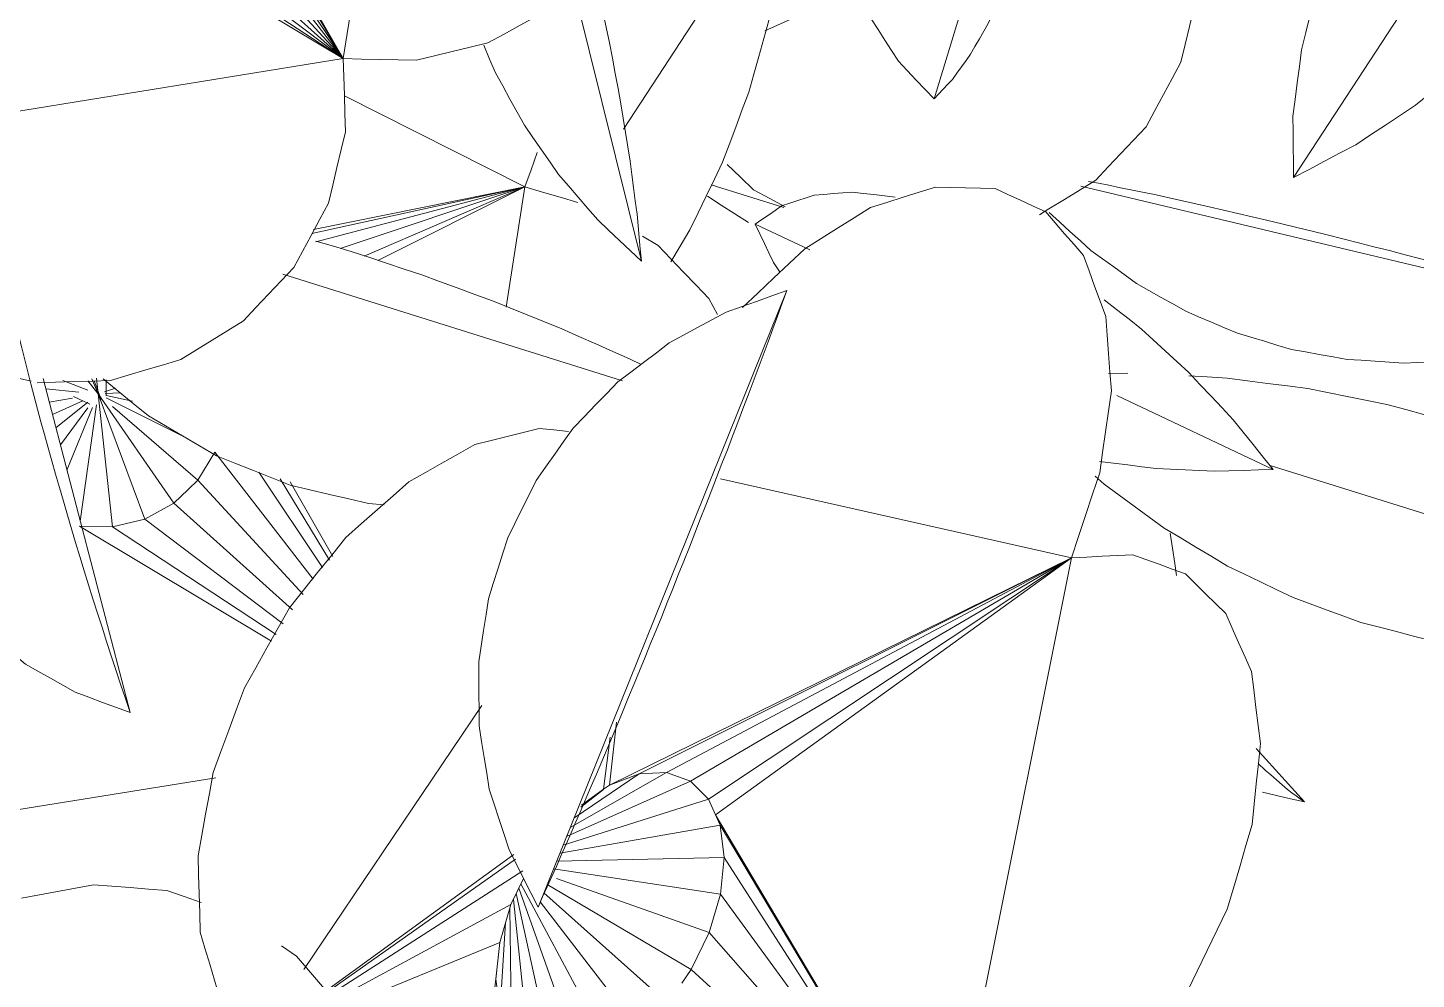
# Model space of a CAD drawing. Header units: metres. Extents: x -18.34 to -13.25, y -25.49 to -16.26.
# Drawn here: x -14.7531 to -14.661, y -17.4081 to -17.3451 of the extents above; entities that cross this region are included whole.
import ezdxf

# ---------------------------------------------------------------- set-up
doc = ezdxf.new("R2010")
doc.units = ezdxf.units.M
doc.layers.add('Importações nas famílias', color=7, linetype='Continuous', lineweight=5)
doc.layers.add('Vegetação', color=7, linetype='Continuous', lineweight=5)

# ---------------------------------------------------------------- blocks, each defined once
blk = doc.blocks.new('Planta_pergolado_12200 - plantas pergolado_skp_Component_12-V581-Pavimento 02 - Executivo')
at = {"layer": 'Importações nas famílias', "color": 9}
blk.add_line((0.287062, 0.249305), (0.327945, 0.232805), dxfattribs=at)
at = {"layer": 'Importações nas famílias', "color": 9, "flags": 128}
for points in [[(0.288505, 0.24527), (0.288144, 0.246278), (0.287783, 0.247287), (0.287422, 0.248296), (0.287062, 0.249305)], [(0.287062, 0.249305), (0.287911, 0.248994), (0.28876, 0.248682), (0.289609, 0.248371), (0.290459, 0.248059)], [(0.290459, 0.248059), (0.291342, 0.247729), (0.292225, 0.247399), (0.293108, 0.247069), (0.293991, 0.246738)], [(0.293991, 0.246738), (0.294898, 0.246393), (0.295805, 0.246047), (0.296712, 0.245702), (0.297619, 0.245357)], [(0.290539, 0.241506), (0.29003, 0.242447), (0.289522, 0.243388), (0.289013, 0.244329), (0.288505, 0.24527)], [(0.297619, 0.245357), (0.29854, 0.245), (0.299461, 0.244643), (0.300382, 0.244286), (0.301303, 0.243929)], [(0.301303, 0.243929), (0.302227, 0.243565), (0.303152, 0.243201), (0.304076, 0.242837), (0.305001, 0.242473)], [(0.305001, 0.242473), (0.305919, 0.242105), (0.306837, 0.241738), (0.307755, 0.24137), (0.308673, 0.241003)], [(0.293118, 0.238101), (0.292473, 0.238952), (0.291828, 0.239803), (0.291184, 0.240654), (0.290539, 0.241506)], [(0.308673, 0.241003), (0.309574, 0.240636), (0.310476, 0.240269), (0.311377, 0.239902), (0.312278, 0.239536)], [(0.312278, 0.239536), (0.313153, 0.239174), (0.314027, 0.238812), (0.314902, 0.23845), (0.315776, 0.238088)], [(0.29618, 0.235136), (0.295414, 0.235877), (0.294649, 0.236618), (0.293883, 0.23736), (0.293118, 0.238101)], [(0.315776, 0.238088), (0.316614, 0.237735), (0.317452, 0.237382), (0.31829, 0.237029), (0.319128, 0.236675)], [(0.319128, 0.236675), (0.31992, 0.236335), (0.320712, 0.235995), (0.321504, 0.235655), (0.322296, 0.235314)], [(0.299653, 0.23268), (0.298785, 0.233294), (0.297916, 0.233908), (0.297048, 0.234522), (0.29618, 0.235136)], [(0.322296, 0.235314), (0.323034, 0.23499), (0.323771, 0.234667), (0.324509, 0.234343), (0.325246, 0.234019)], [(0.325246, 0.234019), (0.325921, 0.233715), (0.326595, 0.233412), (0.32727, 0.233108), (0.327945, 0.232805)], [(0.303457, 0.230791), (0.302506, 0.231263), (0.301555, 0.231735), (0.300604, 0.232208), (0.299653, 0.23268)], [(0.327945, 0.232805), (0.326997, 0.232324), (0.326049, 0.231843), (0.325101, 0.231363), (0.324153, 0.230882)], [(0.307501, 0.229512), (0.30649, 0.229832), (0.305479, 0.230152), (0.304468, 0.230471), (0.303457, 0.230791)], [(0.324153, 0.230882), (0.323144, 0.230553), (0.322135, 0.230225), (0.321126, 0.229896), (0.320117, 0.229568)], [(0.311692, 0.228875), (0.310644, 0.229034), (0.309597, 0.229194), (0.308549, 0.229353), (0.307501, 0.229512)], [(0.320117, 0.229568), (0.31907, 0.229399), (0.318023, 0.229231), (0.316977, 0.229062), (0.31593, 0.228894)], [(0.31593, 0.228894), (0.314871, 0.228889), (0.313811, 0.228884), (0.312752, 0.22888), (0.311692, 0.228875)]]:
    blk.add_lwpolyline(points, dxfattribs=at)
blk = doc.blocks.new('Planta_pergolado_12200 - plantas pergolado_skp_Component_12-V2066-Pavimento 02 - Executivo')
at = {"layer": 'Importações nas famílias', "color": 9}
blk.add_line((0.474209, 0.037896), (0.496361, 0.043664), dxfattribs=at)
at = {"layer": 'Importações nas famílias', "color": 9, "flags": 128}
for points in [[(0.492589, 0.042412), (0.493532, 0.042725), (0.494475, 0.043038), (0.495418, 0.043351), (0.496361, 0.043664)], [(0.496361, 0.043664), (0.496024, 0.042754), (0.495688, 0.041844), (0.495351, 0.040934), (0.495014, 0.040024)], [(0.488817, 0.041204), (0.48976, 0.041506), (0.490703, 0.041808), (0.491646, 0.04211), (0.492589, 0.042412)], [(0.485087, 0.040054), (0.486019, 0.040341), (0.486952, 0.040629), (0.487885, 0.040916), (0.488817, 0.041204)], [(0.481439, 0.038975), (0.482351, 0.039245), (0.483263, 0.039515), (0.484175, 0.039784), (0.485087, 0.040054)], [(0.495014, 0.040024), (0.494547, 0.039202), (0.49408, 0.038379), (0.493613, 0.037556), (0.493145, 0.036734)], [(0.477915, 0.03798), (0.478796, 0.038229), (0.479677, 0.038478), (0.480558, 0.038727), (0.481439, 0.038975)], [(0.474554, 0.037079), (0.475394, 0.037304), (0.476235, 0.037529), (0.477075, 0.037755), (0.477915, 0.03798)], [(0.471393, 0.036281), (0.472183, 0.036481), (0.472973, 0.03668), (0.473764, 0.036879), (0.474554, 0.037079)], [(0.468466, 0.035597), (0.469198, 0.035768), (0.46993, 0.035939), (0.470661, 0.03611), (0.471393, 0.036281)], [(0.493145, 0.036734), (0.492559, 0.036018), (0.491972, 0.035302), (0.491385, 0.034586), (0.490798, 0.033871)], [(0.466473, 0.035174), (0.467137, 0.035315), (0.467802, 0.035456), (0.468466, 0.035597)], [(0.490798, 0.033871), (0.490105, 0.033278), (0.489412, 0.032686), (0.488719, 0.032094), (0.488027, 0.031502)], [(0.488027, 0.031502), (0.487244, 0.031047), (0.486462, 0.030592), (0.485679, 0.030137), (0.484897, 0.029682)], [(0.484897, 0.029682), (0.484043, 0.029376), (0.48319, 0.029069), (0.482336, 0.028762), (0.481482, 0.028456)], [(0.474123, 0.027881), (0.47318, 0.028047), (0.472237, 0.028213), (0.471294, 0.02838), (0.470678, 0.028488)], [(0.477863, 0.027851), (0.476928, 0.027858), (0.475993, 0.027866), (0.475058, 0.027873), (0.474123, 0.027881)], [(0.481482, 0.028456), (0.480577, 0.028304), (0.479672, 0.028153), (0.478768, 0.028002), (0.477863, 0.027851)]]:
    blk.add_lwpolyline(points, dxfattribs=at)
blk = doc.blocks.new('Planta_pergolado_12200 - plantas pergolado_skp_Component_17-V2068-Pavimento 02 - Executivo')
at = {"layer": 'Importações nas famílias', "color": 9}
blk.add_line((0.51252, 0.0547), (0.511833, 0.053696), dxfattribs=at)
at = {"layer": 'Importações nas famílias', "color": 9, "flags": 128}
for points in [[(0.516211, 0.057867), (0.515288, 0.057075), (0.514366, 0.056284), (0.513443, 0.055492), (0.51252, 0.0547)], [(0.508964, 0.048389), (0.508559, 0.047242), (0.508155, 0.046094)], [(0.508155, 0.046094), (0.508061, 0.044881), (0.507967, 0.043668), (0.507872, 0.042456), (0.507778, 0.041243)], [(0.507778, 0.041243), (0.508001, 0.040047), (0.508223, 0.038851), (0.508445, 0.037656), (0.508668, 0.03646)]]:
    blk.add_lwpolyline(points, dxfattribs=at)
blk = doc.blocks.new('Planta_pergolado_12200 - plantas pergolado_skp_Component_16-V2069-Pavimento 02 - Executivo')
for name, p in [('Planta_pergolado_12200 - plantas pergolado_skp_Component_12-V581-Pavimento 02 - Executivo', (0.181313, -0.162083)), ('Planta_pergolado_12200 - plantas pergolado_skp_Component_17-V2068-Pavimento 02 - Executivo', (0, 0)), ('Planta_pergolado_12200 - plantas pergolado_skp_Component_12-V2066-Pavimento 02 - Executivo', (0, 0))]:
    blk.add_blockref(name, p)
blk = doc.blocks.new('Planta_pergolado_12200 - plantas pergolado_skp_Component_12-V2080-Pavimento 02 - Executivo')
at = {"layer": 'Importações nas famílias', "color": 9}
for p, q in [((0.466418, 0.07757), (0.4486, 0.073161)), ((0.446798, 0.074343), (0.447808, 0.074581))]:
    blk.add_line(p, q, dxfattribs=at)
at = {"layer": 'Importações nas famílias', "color": 9, "flags": 128}
for points in [[(0.463304, 0.077283), (0.464083, 0.077355), (0.464861, 0.077427), (0.46564, 0.077499), (0.466418, 0.07757)], [(0.466418, 0.07757), (0.465737, 0.076847), (0.465056, 0.076123), (0.464375, 0.0754), (0.463694, 0.074676)], [(0.45599, 0.076216), (0.456943, 0.076369), (0.457895, 0.076522), (0.458848, 0.076675), (0.459801, 0.076828)], [(0.459801, 0.076828), (0.460677, 0.076942), (0.461553, 0.077056), (0.462429, 0.07717), (0.463304, 0.077283)], [(0.451961, 0.075461), (0.452968, 0.07565), (0.453975, 0.075839), (0.454983, 0.076027), (0.45599, 0.076216)], [(0.447808, 0.074581), (0.448846, 0.074801), (0.449884, 0.075021), (0.450922, 0.075241), (0.451961, 0.075461)], [(0.463694, 0.074676), (0.462941, 0.074027), (0.462189, 0.073378), (0.461436, 0.072729), (0.460684, 0.07208)], [(0.460684, 0.07208), (0.459868, 0.071513), (0.459052, 0.070946), (0.458236, 0.070378), (0.457421, 0.069811)], [(0.457421, 0.069811), (0.456551, 0.069332), (0.455681, 0.068853), (0.454811, 0.068374), (0.453941, 0.067894)], [(0.453941, 0.067894), (0.453027, 0.067509), (0.452112, 0.067123)]]:
    blk.add_lwpolyline(points, dxfattribs=at)
blk = doc.blocks.new('Planta_pergolado_12200 - plantas pergolado_skp_Component_17-V2081-Pavimento 02 - Executivo')
at = {"layer": 'Importações nas famílias', "color": 9}
for p, q in [((0.452996, 0.057802), (0.416218, 0.063512)), ((0.452996, 0.057802), (0.426608, 0.04268)), ((0.452996, 0.057802), (0.429505, 0.043621)), ((0.452996, 0.057802), (0.431695, 0.043571)), ((0.452996, 0.057802), (0.433798, 0.042955)), ((0.452996, 0.057802), (0.43567, 0.041814)), ((0.452996, 0.057802), (0.437184, 0.040227)), ((0.452996, 0.057802), (0.438236, 0.038302)), ((0.438707, 0.033976), (0.452996, 0.057802)), ((0.452996, 0.057802), (0.438756, 0.03617)), ((0.452996, 0.057802), (0.4486, 0.055279)), ((0.452996, 0.057802), (0.458958, 0.020997))]:
    blk.add_line(p, q, dxfattribs=at)
at = {"layer": 'Importações nas famílias', "color": 9, "flags": 128}
for points in [[(0.451952, 0.067395), (0.451369, 0.068462), (0.450785, 0.06953), (0.450202, 0.070597), (0.449618, 0.071664)], [(0.453104, 0.062667), (0.452816, 0.063849), (0.452528, 0.065031), (0.45224, 0.066213), (0.451952, 0.067395)], [(0.452996, 0.057802), (0.453023, 0.059018), (0.45305, 0.060234), (0.453077, 0.061451), (0.453104, 0.062667)], [(0.457851, 0.057945), (0.456637, 0.057909), (0.455423, 0.057873), (0.45421, 0.057838), (0.452996, 0.057802)], [(0.462578, 0.056825), (0.461397, 0.057105), (0.460215, 0.057385), (0.459033, 0.057665), (0.457851, 0.057945)], [(0.466856, 0.054517), (0.465787, 0.055094), (0.464717, 0.055671), (0.463648, 0.056248), (0.462578, 0.056825)], [(0.470392, 0.051179), (0.469508, 0.052013), (0.468624, 0.052848), (0.46774, 0.053682), (0.466856, 0.054517)], [(0.472946, 0.047038), (0.472307, 0.048073), (0.471669, 0.049108), (0.471031, 0.050143), (0.470392, 0.051179)], [(0.474343, 0.042376), (0.473994, 0.043542), (0.473645, 0.044707), (0.473295, 0.045872), (0.472946, 0.047038)], [(0.474489, 0.037512), (0.474453, 0.038728), (0.474416, 0.039944), (0.47438, 0.04116), (0.474343, 0.042376)], [(0.473373, 0.032776), (0.473652, 0.03396), (0.473931, 0.035144), (0.47421, 0.036328), (0.474392, 0.037099)]]:
    blk.add_lwpolyline(points, dxfattribs=at)
blk = doc.blocks.new('Planta_pergolado_12200 - plantas pergolado_skp_Component_16-V2082-Pavimento 02 - Executivo')
for name in ['Planta_pergolado_12200 - plantas pergolado_skp_Component_17-V2081-Pavimento 02 - Executivo', 'Planta_pergolado_12200 - plantas pergolado_skp_Component_12-V2080-Pavimento 02 - Executivo']:
    blk.add_blockref(name, (0, 0))
blk = doc.blocks.new('Planta_pergolado_12200 - plantas pergolado_skp_Component_12-V2097-Pavimento 02 - Executivo')
at = {"layer": 'Importações nas famílias', "color": 9}
for p, q in [((0.480241, 0.119472), (0.475331, 0.109104)), ((0.465686, 0.088736), (0.463976, 0.085126)), ((0.467119, 0.086729), (0.466519, 0.086331))]:
    blk.add_line(p, q, dxfattribs=at)
at = {"layer": 'Importações nas famílias', "color": 9, "flags": 128}
for points in [[(0.476945, 0.116821), (0.477769, 0.117483), (0.478593, 0.118146), (0.479417, 0.118809), (0.480241, 0.119472)], [(0.480241, 0.119472), (0.48027, 0.118493), (0.480299, 0.117514), (0.480329, 0.116535), (0.480358, 0.115556)], [(0.473816, 0.113885), (0.474599, 0.114619), (0.475381, 0.115353), (0.476163, 0.116087), (0.476945, 0.116821)], [(0.480358, 0.115556), (0.480313, 0.114593), (0.480268, 0.113629), (0.480223, 0.112666), (0.480178, 0.111703)], [(0.470928, 0.110734), (0.47165, 0.111522), (0.472372, 0.112309), (0.473094, 0.113097), (0.473816, 0.113885)], [(0.480178, 0.111703), (0.480059, 0.110766), (0.47994, 0.109829), (0.479821, 0.108892), (0.479702, 0.107956)], [(0.468992, 0.108264), (0.469637, 0.109087), (0.470283, 0.109911), (0.470928, 0.110734)], [(0.461852, 0.091569), (0.461933, 0.092279), (0.462014, 0.092989), (0.462095, 0.093699), (0.462176, 0.094409)], [(0.46205, 0.089037), (0.462001, 0.08967), (0.461951, 0.090303), (0.461902, 0.090936), (0.461852, 0.091569)], [(0.462763, 0.086872), (0.462585, 0.087413), (0.462407, 0.087955), (0.462228, 0.088496), (0.46205, 0.089037)], [(0.463976, 0.085126), (0.463673, 0.085562), (0.46337, 0.085999), (0.463067, 0.086436), (0.462763, 0.086872)], [(0.466519, 0.086331), (0.465883, 0.08603), (0.465248, 0.085728), (0.464612, 0.085427), (0.463976, 0.085126)]]:
    blk.add_lwpolyline(points, dxfattribs=at)
blk = doc.blocks.new('Planta_pergolado_12200 - plantas pergolado_skp_Component_17-V2098-Pavimento 02 - Executivo')
at = {"layer": 'Importações nas famílias', "color": 9}
for p, q in [((0.469968, 0.082624), (0.468903, 0.08204)), ((0.465392, 0.078679), (0.464761, 0.077639)), ((0.455473, 0.057873), (0.461508, 0.06985)), ((0.465143, 0.05599), (0.461508, 0.06985)), ((0.461508, 0.06985), (0.464604, 0.055714)), ((0.465593, 0.057587), (0.461508, 0.06985)), ((0.466096, 0.05919), (0.461508, 0.06985)), ((0.466378, 0.060086), (0.461508, 0.06985)), ((0.461508, 0.06985), (0.464326, 0.05582)), ((0.469484, 0.068612), (0.461508, 0.06985)), ((0.48602, 0.057111), (0.481072, 0.054275)), ((0.486742, 0.056427), (0.480422, 0.052205)), ((0.486262, 0.056881), (0.480868, 0.053625)), ((0.487517, 0.055812), (0.479088, 0.049293)), ((0.488525, 0.055133), (0.48096, 0.048152)), ((0.489557, 0.054438), (0.482474, 0.046565)), ((0.490475, 0.05382), (0.483526, 0.04464)), ((0.483997, 0.040314), (0.49163, 0.053042)), ((0.49118, 0.053345), (0.484046, 0.042508)), ((0.48096, 0.048152), (0.479088, 0.049293)), ((0.500682, 0.049343), (0.504247, 0.027335)), ((0.476058, 0.042492), (0.48096, 0.048152)), ((0.481566, 0.047517), (0.48096, 0.048152)), ((0.477985, 0.047075), (0.475498, 0.042071)), ((0.482474, 0.046565), (0.481566, 0.047517)), ((0.482474, 0.046565), (0.475233, 0.041539)), ((0.483526, 0.04464), (0.482474, 0.046565)), ((0.475233, 0.041539), (0.483526, 0.04464)), ((0.484046, 0.042508), (0.483526, 0.04464)), ((0.47571, 0.043818), (0.475345, 0.042073)), ((0.474857, 0.042698), (0.475091, 0.041976)), ((0.475208, 0.04202), (0.475156, 0.04302)), ((0.475233, 0.041539), (0.484046, 0.042508)), ((0.483997, 0.040314), (0.484046, 0.042508)), ((0.475233, 0.041539), (0.474176, 0.041426)), ((0.475233, 0.041539), (0.474224, 0.04113)), ((0.475233, 0.041539), (0.474354, 0.040855)), ((0.47595, 0.041438), (0.483671, 0.04036)), ((0.474972, 0.040855), (0.474341, 0.039203)), ((0.47569, 0.040525), (0.476596, 0.038517)), ((0.475785, 0.040855), (0.477486, 0.038749)), ((0.480279, 0.039476), (0.476138, 0.041169)), ((0.476154, 0.040855), (0.4786, 0.039039)), ((0.475107, 0.040257), (0.474893, 0.038074)), ((0.475514, 0.03985), (0.475771, 0.038303)), ((0.491912, 0.035241), (0.504247, 0.027335)), ((0.490954, 0.034262), (0.504247, 0.027335)), ((0.504247, 0.027335), (0.489795, 0.033245)), ((0.504247, 0.027335), (0.488784, 0.03224)), ((0.487736, 0.031496), (0.504247, 0.027335)), ((0.504247, 0.027335), (0.486788, 0.030824)), ((0.487053, 0.031012), (0.504247, 0.027335)), ((0.470637, 0.028432), (0.471154, 0.010298)), ((0.472043, 0.02828), (0.471154, 0.010298)), ((0.473682, 0.02808), (0.471154, 0.010298)), ((0.469732, 0.027174), (0.471154, 0.010298)), ((0.471154, 0.010298), (0.504247, 0.027335)), ((0.469153, 0.026564), (0.471154, 0.010298)), ((0.469263, 0.026633), (0.471154, 0.010298)), ((0.471154, 0.010298), (0.460065, 0.021329)), ((0.462164, 0.005356), (0.462832, 0.005446))]:
    blk.add_line(p, q, dxfattribs=at)
at = {"layer": 'Importações nas famílias', "color": 9, "flags": 128}
for points in [[(0.468903, 0.08204), (0.468025, 0.0812), (0.467147, 0.080359), (0.46627, 0.079519), (0.465392, 0.078679)], [(0.462529, 0.073353), (0.462189, 0.072186), (0.461848, 0.071018), (0.461508, 0.06985)], [(0.461508, 0.06985), (0.460362, 0.070253), (0.459216, 0.070655)], [(0.508899, 0.028732), (0.509932, 0.029371), (0.510965, 0.03001), (0.511998, 0.03065)], [(0.504247, 0.027335), (0.50541, 0.027684), (0.506573, 0.028033), (0.507736, 0.028383), (0.508899, 0.028732)], [(0.506989, 0.022512), (0.506303, 0.023718), (0.505618, 0.024923), (0.504933, 0.026129), (0.504247, 0.027335)], [(0.508221, 0.017102), (0.507913, 0.018454), (0.507605, 0.019807), (0.507297, 0.021159), (0.506989, 0.022512)], [(0.50784, 0.011566), (0.507935, 0.01295), (0.508031, 0.014334), (0.508126, 0.015718), (0.508221, 0.017102)], [(0.506859, 0.008973), (0.507349, 0.01027), (0.50784, 0.011566)], [(0.467312, 0.007323), (0.468273, 0.008067), (0.469233, 0.008811), (0.470194, 0.009555), (0.471154, 0.010298)], [(0.471154, 0.010298), (0.471734, 0.009039), (0.472315, 0.007779), (0.472895, 0.006519), (0.473475, 0.005259)], [(0.462832, 0.005446), (0.463952, 0.005915), (0.465072, 0.006385), (0.466192, 0.006854), (0.467312, 0.007323)], [(0.473475, 0.005259), (0.474394, 0.004221), (0.475312, 0.003183), (0.476231, 0.002145), (0.47715, 0.001106)], [(0.5025, 0.001983), (0.503345, 0.003082), (0.504189, 0.004181), (0.504782, 0.004953)], [(0.497998, -0.001247), (0.499124, -0.00044), (0.500249, 0.000368), (0.501375, 0.001175), (0.5025, 0.001983)], [(0.47715, 0.001106), (0.478329, 0.000379), (0.479508, -0.000349), (0.480687, -0.001077), (0.481867, -0.001805)], [(0.481867, -0.001805), (0.483205, -0.00216), (0.484544, -0.002515), (0.485882, -0.00287), (0.487221, -0.003225)], [(0.492756, -0.003034), (0.494067, -0.002587), (0.495377, -0.00214), (0.496688, -0.001694), (0.497998, -0.001247)], [(0.487221, -0.003225), (0.488605, -0.003177), (0.489989, -0.003129), (0.491372, -0.003082), (0.492756, -0.003034)]]:
    blk.add_lwpolyline(points, dxfattribs=at)
blk = doc.blocks.new('Planta_pergolado_12200 - plantas pergolado_skp_Component_16-V2099-Pavimento 02 - Executivo')
for name in ['Planta_pergolado_12200 - plantas pergolado_skp_Component_12-V2097-Pavimento 02 - Executivo', 'Planta_pergolado_12200 - plantas pergolado_skp_Component_17-V2098-Pavimento 02 - Executivo']:
    blk.add_blockref(name, (0, 0))
blk = doc.blocks.new('Planta_pergolado_12200 - plantas pergolado_skp_-V2119-Pavimento 02 - Executivo')
for name in ['Planta_pergolado_12200 - plantas pergolado_skp_Component_16-V2099-Pavimento 02 - Executivo', 'Planta_pergolado_12200 - plantas pergolado_skp_Component_16-V2082-Pavimento 02 - Executivo', 'Planta_pergolado_12200 - plantas pergolado_skp_Component_16-V2069-Pavimento 02 - Executivo']:
    blk.add_blockref(name, (0, 0))
blk = doc.blocks.new('Planta_pergolado_12200 - plantas pergolado_skp_-V2183-Pavimento 02 - Executivo')
blk.add_blockref('Planta_pergolado_12200 - plantas pergolado_skp_-V2119-Pavimento 02 - Executivo', (0, 0))
blk = doc.blocks.new('Planta_pergolado_12200 - plantas pergolado_skp_Component_17-V2272-Pavimento 02 - Executivo')
at = {"layer": 'Importações nas famílias', "color": 9}
blk.add_line((0.448318, 0.092081), (0.451145, 0.085764), dxfattribs=at)
at = {"layer": 'Importações nas famílias', "color": 9, "flags": 128}
for points in [[(0.453237, 0.113359), (0.452054, 0.113641), (0.45087, 0.113923), (0.449687, 0.114204), (0.448503, 0.114486)], [(0.457518, 0.111046), (0.456448, 0.111624), (0.455378, 0.112203), (0.454308, 0.112781), (0.453237, 0.113359)], [(0.461055, 0.107704), (0.460171, 0.108539), (0.459287, 0.109375), (0.458402, 0.11021), (0.457518, 0.111046)], [(0.463346, 0.103981), (0.462967, 0.104596), (0.46233, 0.105632), (0.461692, 0.106668), (0.461055, 0.107704)], [(0.461691, 0.085019), (0.462269, 0.086089), (0.462822, 0.087112)], [(0.460019, 0.083251), (0.460855, 0.084135), (0.461691, 0.085019)]]:
    blk.add_lwpolyline(points, dxfattribs=at)
blk = doc.blocks.new('Planta_pergolado_12200 - plantas pergolado_skp_Component_16-V2273-Pavimento 02 - Executivo')
blk.add_blockref('Planta_pergolado_12200 - plantas pergolado_skp_Component_17-V2272-Pavimento 02 - Executivo', (0, 0))
blk = doc.blocks.new('Planta_pergolado_12200 - plantas pergolado_skp_-V2292-Pavimento 02 - Executivo')
blk.add_blockref('Planta_pergolado_12200 - plantas pergolado_skp_Component_16-V2273-Pavimento 02 - Executivo', (0, 0))
blk = doc.blocks.new('Planta_pergolado_12200 - plantas pergolado_skp_Component_12-V1286-Pavimento 02 - Executivo')
at = {"layer": 'Importações nas famílias', "color": 9}
for p, q in [((0.420525, 0.107748), (0.426925, 0.105786)), ((0.434911, 0.105694), (0.435825, 0.105512)), ((0.435825, 0.105512), (0.436694, 0.105305)), ((0.447589, 0.101966), (0.448267, 0.101699)), ((0.446263, 0.099861), (0.455667, 0.096979))]:
    blk.add_line(p, q, dxfattribs=at)
at = {"layer": 'Importações nas famílias', "color": 9, "flags": 128}
for points in [[(0.422529, 0.104008), (0.422028, 0.104943), (0.421527, 0.105878), (0.421026, 0.106813), (0.420525, 0.107748)], [(0.420525, 0.107748), (0.421512, 0.107652), (0.4225, 0.107556), (0.423488, 0.10746), (0.424476, 0.107364)], [(0.424476, 0.107364), (0.42545, 0.107237), (0.426423, 0.107111), (0.427397, 0.106985), (0.428006, 0.106906)], [(0.423729, 0.102309), (0.423129, 0.103158), (0.422529, 0.104008)], [(0.448267, 0.101699), (0.448864, 0.101418), (0.449462, 0.101137), (0.45006, 0.100855), (0.450658, 0.100574)], [(0.450658, 0.100574), (0.451169, 0.100281), (0.45168, 0.099988), (0.452191, 0.099696), (0.452703, 0.099403)], [(0.452703, 0.099403), (0.453122, 0.099102), (0.453541, 0.098802), (0.45396, 0.098501), (0.454379, 0.0982)], [(0.454379, 0.0982), (0.454701, 0.097895), (0.455023, 0.09759), (0.455345, 0.097284), (0.455667, 0.096979)], [(0.455667, 0.096979), (0.455044, 0.096389), (0.45442, 0.095798), (0.453796, 0.095208), (0.453172, 0.094618)], [(0.453172, 0.094618), (0.452468, 0.094168), (0.451763, 0.093718), (0.451058, 0.093268), (0.450354, 0.092818)], [(0.450354, 0.092818), (0.449585, 0.092519), (0.448816, 0.092219), (0.448047, 0.09192), (0.447278, 0.091621)], [(0.440649, 0.091133), (0.439799, 0.091314), (0.438949, 0.091494), (0.438284, 0.091635)], [(0.447278, 0.091621), (0.446463, 0.091479), (0.445648, 0.091338), (0.444833, 0.091196), (0.444018, 0.091055)], [(0.444018, 0.091055), (0.443175, 0.091075), (0.442333, 0.091094), (0.441491, 0.091114), (0.440649, 0.091133)]]:
    blk.add_lwpolyline(points, dxfattribs=at)
blk = doc.blocks.new('Planta_pergolado_12200 - plantas pergolado_skp_Component_12-V2417-Pavimento 02 - Executivo')
at = {"layer": 'Importações nas famílias', "color": 9}
blk.add_line((0.470082, 0.142925), (0.461456, 0.106706), dxfattribs=at)
at = {"layer": 'Importações nas famílias', "color": 9, "flags": 128}
for points in [[(0.469019, 0.139301), (0.469285, 0.140207), (0.469551, 0.141113), (0.469816, 0.142019), (0.470082, 0.142925)], [(0.470082, 0.142925), (0.470427, 0.142028), (0.470772, 0.141131), (0.471117, 0.140233), (0.471463, 0.139336)], [(0.467922, 0.135408), (0.468196, 0.136381), (0.468471, 0.137354), (0.468745, 0.138328), (0.469019, 0.139301)], [(0.471463, 0.139336), (0.471709, 0.138413), (0.471955, 0.13749), (0.472201, 0.136567), (0.472447, 0.135644)], [(0.466816, 0.131339), (0.467093, 0.132356), (0.467369, 0.133373), (0.467646, 0.134391), (0.467922, 0.135408)], [(0.472447, 0.135644), (0.472591, 0.134706), (0.472736, 0.133767), (0.47288, 0.132829), (0.473025, 0.131891)], [(0.473025, 0.131891), (0.473066, 0.130948), (0.473107, 0.130005), (0.473148, 0.129062), (0.473189, 0.128119)], [(0.465728, 0.127188), (0.466, 0.128226), (0.466272, 0.129263), (0.466544, 0.130301), (0.466816, 0.131339)], [(0.473189, 0.128119), (0.473127, 0.127182), (0.473064, 0.126244), (0.473002, 0.125307), (0.472939, 0.12437)], [(0.464682, 0.123054), (0.464944, 0.124087), (0.465205, 0.125121), (0.465467, 0.126155), (0.465728, 0.127188)], [(0.472939, 0.12437), (0.472773, 0.123449), (0.472608, 0.122527), (0.472442, 0.121606), (0.472276, 0.120685)], [(0.463704, 0.119033), (0.463949, 0.120038), (0.464193, 0.121043), (0.464438, 0.122049), (0.464682, 0.123054)], [(0.472276, 0.120685), (0.47201, 0.11979), (0.471743, 0.118895), (0.471476, 0.118), (0.471209, 0.117105)], [(0.462817, 0.115219), (0.463039, 0.116172), (0.46326, 0.117126), (0.463482, 0.118079), (0.463704, 0.119033)], [(0.471209, 0.117105), (0.470844, 0.116246), (0.470479, 0.115388), (0.470114, 0.114529), (0.469748, 0.11367)], [(0.46204, 0.111702), (0.462234, 0.112582), (0.462428, 0.113461), (0.462622, 0.11434), (0.462817, 0.115219)], [(0.469748, 0.11367), (0.469289, 0.112858), (0.46883, 0.112045), (0.46837, 0.111232), (0.467911, 0.110419)], [(0.461393, 0.108565), (0.461555, 0.10935), (0.461716, 0.110134), (0.461878, 0.110918), (0.46204, 0.111702)], [(0.467911, 0.110419), (0.467363, 0.109661), (0.466814, 0.108903), (0.466266, 0.108145), (0.465718, 0.107387)], [(0.461142, 0.107223), (0.461267, 0.107894), (0.461393, 0.108565)], [(0.465718, 0.107387), (0.465086, 0.106692), (0.464455, 0.105997), (0.463823, 0.105302), (0.463192, 0.104608)]]:
    blk.add_lwpolyline(points, dxfattribs=at)
blk = doc.blocks.new('Planta_pergolado_12200 - plantas pergolado_skp_Component_12-V1288-Pavimento 02 - Executivo')
at = {"layer": 'Importações nas famílias', "color": 9}
for p, q in [((0.502287, 0.121544), (0.498753, 0.118341)), ((0.499736, 0.118486), (0.500172, 0.118944))]:
    blk.add_line(p, q, dxfattribs=at)
at = {"layer": 'Importações nas famílias', "color": 9, "flags": 128}
for points in [[(0.501468, 0.120433), (0.501673, 0.12071), (0.501878, 0.120988), (0.502082, 0.121266), (0.502287, 0.121544)], [(0.502287, 0.121544), (0.502073, 0.120617), (0.501858, 0.11969), (0.501644, 0.118764)], [(0.500172, 0.118944), (0.500496, 0.119316), (0.50082, 0.119688), (0.501144, 0.12006), (0.501468, 0.120433)]]:
    blk.add_lwpolyline(points, dxfattribs=at)
blk = doc.blocks.new('Planta_pergolado_12200 - plantas pergolado_skp_Component_17-V1289-Pavimento 02 - Executivo')
at = {"layer": 'Importações nas famílias', "color": 9, "flags": 128}
for points in [[(0.487264, 0.113063), (0.486466, 0.112943), (0.485466, 0.112794), (0.484466, 0.112644)], [(0.463875, 0.084681), (0.46329, 0.083773), (0.462706, 0.082865), (0.462121, 0.081958)]]:
    blk.add_lwpolyline(points, dxfattribs=at)
blk = doc.blocks.new('Planta_pergolado_12200 - plantas pergolado_skp_Component_16-V2418-Pavimento 02 - Executivo')
for name in ['Planta_pergolado_12200 - plantas pergolado_skp_Component_12-V2417-Pavimento 02 - Executivo', 'Planta_pergolado_12200 - plantas pergolado_skp_Component_12-V1288-Pavimento 02 - Executivo', 'Planta_pergolado_12200 - plantas pergolado_skp_Component_17-V1289-Pavimento 02 - Executivo', 'Planta_pergolado_12200 - plantas pergolado_skp_Component_12-V1286-Pavimento 02 - Executivo']:
    blk.add_blockref(name, (0, 0))
blk = doc.blocks.new('Planta_pergolado_12200 - plantas pergolado_skp_Component_12-V2460-Pavimento 02 - Executivo')
at = {"layer": 'Importações nas famílias', "color": 9}
for p, q in [((0.442728, 0.08615), (0.457669, 0.076379)), ((0.442791, 0.083402), (0.442315, 0.084391)), ((0.4486, 0.075394), (0.448461, 0.075536))]:
    blk.add_line(p, q, dxfattribs=at)
at = {"layer": 'Importações nas famílias', "color": 9, "flags": 128}
for points in [[(0.440908, 0.087353), (0.442083, 0.087246), (0.443281, 0.087138), (0.444479, 0.087029), (0.445677, 0.08692)], [(0.445677, 0.08692), (0.446876, 0.086698), (0.448076, 0.086476), (0.449275, 0.086255), (0.450474, 0.086033)], [(0.450474, 0.086033), (0.45166, 0.085701), (0.452847, 0.085369), (0.454034, 0.085037), (0.455221, 0.084705)], [(0.455221, 0.084705), (0.456382, 0.084267), (0.457543, 0.083828), (0.458704, 0.08339), (0.459865, 0.082951)], [(0.445337, 0.079432), (0.444701, 0.080424), (0.444064, 0.081417), (0.443428, 0.08241), (0.442791, 0.083402)], [(0.459865, 0.082951), (0.460988, 0.082411), (0.462111, 0.081871), (0.463233, 0.08133), (0.464356, 0.08079)], [(0.464356, 0.08079), (0.465428, 0.080154), (0.466481, 0.079529)], [(0.448461, 0.075536), (0.44768, 0.07651), (0.446899, 0.077484), (0.446118, 0.078458), (0.445337, 0.079432)]]:
    blk.add_lwpolyline(points, dxfattribs=at)
blk = doc.blocks.new('Planta_pergolado_12200 - plantas pergolado_skp_Component_12-V1354-Pavimento 02 - Executivo')
at = {"layer": 'Importações nas famílias', "color": 9}
for p, q in [((0.474297, 0.042081), (0.475348, 0.042073)), ((0.474353, 0.041288), (0.4756, 0.041754)), ((0.475911, 0.040985), (0.475393, 0.039907))]:
    blk.add_line(p, q, dxfattribs=at)
blk = doc.blocks.new('Planta_pergolado_12200 - plantas pergolado_skp_Component_16-V2463-Pavimento 02 - Executivo')
for name in ['Planta_pergolado_12200 - plantas pergolado_skp_Component_12-V2460-Pavimento 02 - Executivo', 'Planta_pergolado_12200 - plantas pergolado_skp_Component_12-V1354-Pavimento 02 - Executivo']:
    blk.add_blockref(name, (0, 0))
blk = doc.blocks.new('Planta_pergolado_12200 - plantas pergolado_skp_Component_12-V1358-Pavimento 02 - Executivo')
at = {"layer": 'Importações nas famílias', "color": 9}
blk.add_line((0.462871, 0.087011), (0.461366, 0.08219), dxfattribs=at)
blk = doc.blocks.new('Planta_pergolado_12200 - plantas pergolado_skp_Component_16-V2464-Pavimento 02 - Executivo')
blk.add_blockref('Planta_pergolado_12200 - plantas pergolado_skp_Component_12-V1358-Pavimento 02 - Executivo', (0, 0))
blk = doc.blocks.new('Planta_pergolado_12200 - plantas pergolado_skp_Component_12-V1365-Pavimento 02 - Executivo')
at = {"layer": 'Importações nas famílias', "color": 9}
blk.add_line((0.414131, 0.151398), (0.460888, 0.12082), dxfattribs=at)
at = {"layer": 'Importações nas famílias', "color": 9, "flags": 128}
for points in [[(0.416038, 0.147445), (0.415561, 0.148434), (0.415085, 0.149422), (0.414608, 0.15041), (0.414131, 0.151398)], [(0.414131, 0.151398), (0.415329, 0.151289), (0.416528, 0.15118), (0.417726, 0.151071), (0.418924, 0.150963)], [(0.418924, 0.150963), (0.420123, 0.150741), (0.421322, 0.150519), (0.422521, 0.150298), (0.42372, 0.150076)], [(0.42372, 0.150076), (0.424907, 0.149744), (0.426094, 0.149412), (0.42728, 0.14908), (0.428467, 0.148748)], [(0.428467, 0.148748), (0.429628, 0.14831), (0.430789, 0.147871), (0.431951, 0.147433), (0.433112, 0.146994)], [(0.418583, 0.143474), (0.417947, 0.144467), (0.417311, 0.14546), (0.416674, 0.146453), (0.416038, 0.147445)], [(0.433112, 0.146994), (0.434234, 0.146454), (0.435357, 0.145913), (0.43648, 0.145373), (0.437602, 0.144833)], [(0.437602, 0.144833), (0.438674, 0.144197), (0.439746, 0.143561), (0.440818, 0.142925), (0.441889, 0.142289)], [(0.421708, 0.139579), (0.420927, 0.140553), (0.420146, 0.141527), (0.419365, 0.1425), (0.418583, 0.143474)], [(0.441889, 0.142289), (0.442898, 0.141564), (0.443907, 0.140839), (0.444916, 0.140115), (0.445925, 0.13939)], [(0.425338, 0.135849), (0.424431, 0.136782), (0.423523, 0.137714), (0.422616, 0.138646), (0.421708, 0.139579)], [(0.445925, 0.13939), (0.44686, 0.138585), (0.447795, 0.137779), (0.44873, 0.136974), (0.449665, 0.136169)], [(0.429389, 0.132374), (0.428377, 0.133243), (0.427364, 0.134112), (0.426351, 0.134981), (0.425338, 0.135849)], [(0.449665, 0.136169), (0.450515, 0.135292), (0.451365, 0.134415), (0.452216, 0.133538), (0.453066, 0.132661)], [(0.453066, 0.132661), (0.453823, 0.131722), (0.454579, 0.130783), (0.455336, 0.129844), (0.456092, 0.128905)], [(0.433766, 0.129235), (0.432672, 0.130019), (0.431577, 0.130804), (0.430483, 0.131589), (0.429389, 0.132374)], [(0.438365, 0.126504), (0.437215, 0.127187), (0.436065, 0.127869), (0.434916, 0.128552), (0.433766, 0.129235)], [(0.456092, 0.128905), (0.456747, 0.127915), (0.457401, 0.126924), (0.458055, 0.125934), (0.458709, 0.124944)], [(0.443079, 0.124247), (0.441901, 0.124811), (0.440722, 0.125376), (0.439544, 0.12594), (0.438365, 0.126504)], [(0.458709, 0.124944), (0.459254, 0.123913), (0.459799, 0.122882), (0.460343, 0.121851), (0.460888, 0.12082)], [(0.447798, 0.122516), (0.446618, 0.122949), (0.445439, 0.123382), (0.444259, 0.123814), (0.443079, 0.124247)], [(0.45241, 0.121352), (0.451257, 0.121643), (0.450104, 0.121934), (0.448951, 0.122225), (0.447798, 0.122516)], [(0.456808, 0.120782), (0.455709, 0.120925), (0.454609, 0.121067), (0.45351, 0.12121), (0.45241, 0.121352)], [(0.460888, 0.12082), (0.459868, 0.120811), (0.458848, 0.120801), (0.457828, 0.120792), (0.456808, 0.120782)]]:
    blk.add_lwpolyline(points, dxfattribs=at)
blk = doc.blocks.new('Planta_pergolado_12200 - plantas pergolado_skp_Component_12-V1367-Pavimento 02 - Executivo')
at = {"layer": 'Importações nas famílias', "color": 9}
for p, q in [((0.490136, 0.151794), (0.479981, 0.119262)), ((0.473873, 0.108543), (0.473862, 0.109831)), ((0.48121, 0.108263), (0.480675, 0.107656))]:
    blk.add_line(p, q, dxfattribs=at)
at = {"layer": 'Importações nas famílias', "color": 9, "flags": 128}
for points in [[(0.487693, 0.150173), (0.488304, 0.150578), (0.488914, 0.150983), (0.489525, 0.151388), (0.490136, 0.151794)], [(0.490136, 0.151794), (0.490449, 0.150762), (0.490763, 0.149731), (0.491077, 0.1487), (0.491391, 0.147669)], [(0.4853, 0.147793), (0.485898, 0.148388), (0.486497, 0.148983), (0.487095, 0.149578), (0.487693, 0.150173)], [(0.483012, 0.144711), (0.483584, 0.145482), (0.484156, 0.146252), (0.484728, 0.147023), (0.4853, 0.147793)], [(0.491391, 0.147669), (0.491585, 0.146592), (0.491778, 0.145515), (0.491972, 0.144438), (0.492166, 0.143361)], [(0.480884, 0.140999), (0.481416, 0.141927), (0.481948, 0.142855), (0.48248, 0.143783), (0.483012, 0.144711)], [(0.492166, 0.143361), (0.492238, 0.142251), (0.49231, 0.141141), (0.492382, 0.14003), (0.492454, 0.13892)], [(0.478964, 0.136743), (0.479444, 0.137807), (0.479924, 0.138871), (0.480404, 0.139935), (0.480884, 0.140999)], [(0.492454, 0.13892), (0.492403, 0.137788), (0.492352, 0.136657), (0.492301, 0.135525), (0.49225, 0.134394)], [(0.477298, 0.132044), (0.477715, 0.133218), (0.478131, 0.134393), (0.478548, 0.135568), (0.478964, 0.136743)], [(0.49225, 0.134394), (0.492076, 0.133253), (0.491903, 0.132113), (0.49173, 0.130973), (0.491557, 0.129832)], [(0.475926, 0.127011), (0.476269, 0.128269), (0.476612, 0.129527), (0.476955, 0.130786), (0.477298, 0.132044)], [(0.491557, 0.129832), (0.491263, 0.128696), (0.49097, 0.12756), (0.490676, 0.126424), (0.490382, 0.125287)], [(0.474879, 0.121764), (0.475141, 0.123076), (0.475402, 0.124387), (0.475664, 0.125699), (0.475926, 0.127011)], [(0.490382, 0.125287), (0.489972, 0.124168), (0.489561, 0.123048), (0.48915, 0.121928), (0.48874, 0.120809)], [(0.474182, 0.116424), (0.474356, 0.117759), (0.47453, 0.119094), (0.474705, 0.120429), (0.474879, 0.121764)], [(0.48874, 0.120809), (0.488217, 0.119718), (0.487694, 0.118628), (0.48717, 0.117537), (0.486647, 0.116447)], [(0.474023, 0.113871), (0.474099, 0.115097), (0.474182, 0.116424)], [(0.486647, 0.116447), (0.486017, 0.115397), (0.485388, 0.114348), (0.484758, 0.113298), (0.484128, 0.112249)], [(0.484128, 0.112249), (0.483398, 0.111253), (0.482669, 0.110256), (0.481939, 0.10926), (0.48121, 0.108263)]]:
    blk.add_lwpolyline(points, dxfattribs=at)
blk = doc.blocks.new('Planta_pergolado_12200 - plantas pergolado_skp_Component_12-V1369-Pavimento 02 - Executivo')
at = {"layer": 'Importações nas famílias', "color": 9}
for p, q in [((0.472913, 0.076793), (0.473283, 0.07756)), ((0.4673, 0.053805), (0.474374, 0.076329)), ((0.482586, 0.060507), (0.482498, 0.05947))]:
    blk.add_line(p, q, dxfattribs=at)
at = {"layer": 'Importações nas famílias', "color": 9, "flags": 128}
for points in [[(0.470925, 0.0723), (0.471422, 0.073423), (0.471919, 0.074547), (0.472416, 0.07567), (0.472913, 0.076793)], [(0.46906, 0.067689), (0.469526, 0.068842), (0.469992, 0.069994), (0.470458, 0.071147), (0.470925, 0.0723)], [(0.467339, 0.063011), (0.467769, 0.06418), (0.468199, 0.06535), (0.468629, 0.066519), (0.46906, 0.067689)], [(0.465781, 0.058318), (0.46617, 0.059491), (0.46656, 0.060664), (0.466949, 0.061838), (0.467339, 0.063011)], [(0.482498, 0.05947), (0.482194, 0.058175), (0.481891, 0.05688), (0.481587, 0.055585), (0.481283, 0.05429)], [(0.465092, 0.05599), (0.465436, 0.057154), (0.465781, 0.058318)], [(0.481283, 0.05429), (0.480795, 0.053065), (0.480307, 0.051839), (0.47982, 0.050614), (0.479332, 0.049389)], [(0.479332, 0.049389), (0.478672, 0.048262), (0.478011, 0.047134), (0.477351, 0.046007), (0.476691, 0.04488)], [(0.476691, 0.04488), (0.475873, 0.043878), (0.475056, 0.042876), (0.474239, 0.041874)]]:
    blk.add_lwpolyline(points, dxfattribs=at)
blk = doc.blocks.new('Planta_pergolado_12200 - plantas pergolado_skp_Component_17-V2472-Pavimento 02 - Executivo')
at = {"layer": 'Importações nas famílias', "color": 9}
for p, q in [((0.480857, 0.082823), (0.486096, 0.106102)), ((0.500336, 0.079246), (0.486096, 0.106102)), ((0.486096, 0.106102), (0.500425, 0.077417)), ((0.500906, 0.08082), (0.486096, 0.106102)), ((0.502096, 0.082031), (0.486096, 0.106102)), ((0.503133, 0.08249), (0.486096, 0.106102)), ((0.486096, 0.106102), (0.501168, 0.075457)), ((0.527236, 0.097861), (0.486096, 0.106102)), ((0.526501, 0.096351), (0.503133, 0.08249)), ((0.526498, 0.09634), (0.503825, 0.082796)), ((0.526463, 0.096224), (0.505976, 0.083065)), ((0.526392, 0.095981), (0.508401, 0.082817)), ((0.526262, 0.095544), (0.510935, 0.082071)), ((0.526036, 0.094779), (0.513406, 0.080877)), ((0.505976, 0.083065), (0.503825, 0.082796)), ((0.50621, 0.071952), (0.505976, 0.083065)), ((0.508401, 0.082817), (0.505976, 0.083065)), ((0.502096, 0.082031), (0.500906, 0.08082)), ((0.503133, 0.08249), (0.502096, 0.082031)), ((0.50515, 0.07238), (0.502096, 0.082031)), ((0.503825, 0.082796), (0.503133, 0.08249)), ((0.503825, 0.082796), (0.50569, 0.072162)), ((0.508401, 0.082817), (0.50672, 0.071746)), ((0.510935, 0.082071), (0.50737, 0.071933)), ((0.510935, 0.082071), (0.508401, 0.082817)), ((0.513406, 0.080877), (0.510935, 0.082071)), ((0.500906, 0.08082), (0.500336, 0.079246)), ((0.50458, 0.07261), (0.500906, 0.08082)), ((0.507758, 0.071327), (0.513406, 0.080877)), ((0.514303, 0.080252), (0.513406, 0.080877)), ((0.503979, 0.072852), (0.500336, 0.079246)), ((0.500336, 0.079246), (0.500425, 0.077417)), ((0.515646, 0.079316), (0.508314, 0.071103)), ((0.503362, 0.073101), (0.500425, 0.077417)), ((0.500425, 0.077417), (0.501168, 0.075457)), ((0.508915, 0.07086), (0.517501, 0.077495)), ((0.501168, 0.075457), (0.497006, 0.075923)), ((0.497993, 0.075507), (0.501438, 0.075064)), ((0.507709, 0.069586), (0.518846, 0.075538)), ((0.501168, 0.075457), (0.501438, 0.075064)), ((0.501438, 0.075064), (0.502496, 0.07361)), ((0.502634, 0.073551), (0.50147, 0.075064)), ((0.50801, 0.06944), (0.519588, 0.073579)), ((0.519677, 0.071749), (0.508354, 0.069274)), ((0.508752, 0.069082), (0.519107, 0.070176)), ((0.505775, 0.069104), (0.514867, 0.056611)), ((0.506089, 0.069234), (0.514943, 0.056661)), ((0.506863, 0.069719), (0.515154, 0.056798)), ((0.50737, 0.069749), (0.509078, 0.068924)), ((0.509078, 0.068924), (0.511613, 0.068178)), ((0.509078, 0.068924), (0.515234, 0.057558)), ((0.509304, 0.068858), (0.517917, 0.068965)), ((0.510285, 0.068569), (0.516188, 0.068199)), ((0.530764, 0.066052), (0.511613, 0.068178)), ((0.511613, 0.068178), (0.515975, 0.057558)), ((0.514038, 0.067931), (0.511613, 0.068178)), ((0.516188, 0.068199), (0.514038, 0.067931)), ((0.513391, 0.055197), (0.495884, 0.066986))]:
    blk.add_line(p, q, dxfattribs=at)
at = {"layer": 'Importações nas famílias', "color": 9, "flags": 128}
for points in [[(0.493636, 0.118031), (0.492677, 0.117606), (0.491718, 0.117182), (0.49076, 0.116757), (0.489801, 0.116333)], [(0.498404, 0.118626), (0.497212, 0.118477), (0.49602, 0.118328), (0.494828, 0.11818), (0.493636, 0.118031)], [(0.503782, 0.118077), (0.502437, 0.118215), (0.501093, 0.118352), (0.499749, 0.118489), (0.498404, 0.118626)], [(0.509402, 0.116423), (0.507997, 0.116837), (0.506592, 0.11725), (0.505187, 0.117664), (0.503782, 0.118077)], [(0.489801, 0.116333), (0.489141, 0.115661), (0.488482, 0.11499), (0.487822, 0.114319), (0.487162, 0.113647)], [(0.514882, 0.113775), (0.513512, 0.114437), (0.512142, 0.115099), (0.510772, 0.115761), (0.509402, 0.116423)], [(0.487162, 0.113647), (0.486846, 0.112775), (0.48653, 0.111903), (0.486215, 0.11103), (0.485899, 0.110158)], [(0.485899, 0.110158), (0.485948, 0.109144), (0.485998, 0.10813), (0.486047, 0.107116), (0.486096, 0.106102)], [(0.475017, 0.108741), (0.473787, 0.10865), (0.472558, 0.108558), (0.471328, 0.108466), (0.470099, 0.108374)], [(0.480473, 0.107966), (0.479109, 0.10816), (0.477745, 0.108354), (0.476381, 0.108548), (0.475017, 0.108741)], [(0.470099, 0.108374), (0.469088, 0.108003), (0.468077, 0.107632), (0.467065, 0.107261), (0.466054, 0.10689)], [(0.486096, 0.106102), (0.484691, 0.106568), (0.483285, 0.107034), (0.481879, 0.1075), (0.480473, 0.107966)], [(0.466054, 0.10689), (0.465331, 0.106265), (0.464607, 0.10564), (0.463883, 0.105014), (0.463159, 0.104389)], [(0.463159, 0.104389), (0.462772, 0.103553), (0.462385, 0.102716), (0.461998, 0.10188), (0.46161, 0.101043)], [(0.46161, 0.101043), (0.461586, 0.100052), (0.461562, 0.099061), (0.461538, 0.09807), (0.461514, 0.097079)], [(0.461514, 0.097079), (0.461854, 0.096001), (0.462195, 0.094923), (0.462535, 0.093845), (0.462876, 0.092768)], [(0.462876, 0.092768), (0.463558, 0.091676), (0.46424, 0.090585), (0.464922, 0.089494), (0.465604, 0.088402)], [(0.465604, 0.088402), (0.466581, 0.087372), (0.467557, 0.086342), (0.468534, 0.085311), (0.469504, 0.084289)], [(0.477714, 0.072733), (0.477617, 0.071768), (0.477519, 0.070803)], [(0.477519, 0.070803), (0.477788, 0.069736), (0.478056, 0.06867), (0.478325, 0.067604), (0.478593, 0.066538)], [(0.478593, 0.066538), (0.47921, 0.065443), (0.479827, 0.064348), (0.480443, 0.063254), (0.48106, 0.062159)], [(0.48106, 0.062159), (0.481983, 0.061111), (0.482906, 0.060062), (0.483828, 0.059014), (0.484751, 0.057966)], [(0.484751, 0.057966), (0.485917, 0.057035), (0.487083, 0.056104), (0.488248, 0.055174), (0.489414, 0.054243)], [(0.489414, 0.054243), (0.490744, 0.053493), (0.492073, 0.052744), (0.493403, 0.051994), (0.494732, 0.051245)], [(0.494732, 0.051245), (0.496135, 0.050727), (0.497537, 0.05021), (0.49894, 0.049692), (0.500342, 0.049175)], [(0.500342, 0.049175), (0.501723, 0.048925), (0.503103, 0.048675), (0.504483, 0.048425), (0.505863, 0.048175)], [(0.510917, 0.048314), (0.511978, 0.04863), (0.513039, 0.048947), (0.514099, 0.049264), (0.51516, 0.04958)], [(0.505863, 0.048175), (0.507126, 0.04821), (0.50839, 0.048244), (0.509653, 0.048279), (0.510917, 0.048314)]]:
    blk.add_lwpolyline(points, dxfattribs=at)
blk = doc.blocks.new('Planta_pergolado_12200 - plantas pergolado_skp_Component_16-V2473-Pavimento 02 - Executivo')
for name in ['Planta_pergolado_12200 - plantas pergolado_skp_Component_12-V1365-Pavimento 02 - Executivo', 'Planta_pergolado_12200 - plantas pergolado_skp_Component_12-V1367-Pavimento 02 - Executivo', 'Planta_pergolado_12200 - plantas pergolado_skp_Component_17-V2472-Pavimento 02 - Executivo', 'Planta_pergolado_12200 - plantas pergolado_skp_Component_12-V1369-Pavimento 02 - Executivo']:
    blk.add_blockref(name, (0, 0))
blk = doc.blocks.new('Planta_pergolado_12200 - plantas pergolado_skp_-V2474-Pavimento 02 - Executivo')
for name in ['Planta_pergolado_12200 - plantas pergolado_skp_Component_16-V2473-Pavimento 02 - Executivo', 'Planta_pergolado_12200 - plantas pergolado_skp_Component_16-V2463-Pavimento 02 - Executivo', 'Planta_pergolado_12200 - plantas pergolado_skp_Component_16-V2464-Pavimento 02 - Executivo']:
    blk.add_blockref(name, (0, 0))
blk = doc.blocks.new('Planta_pergolado_12200 - plantas pergolado_skp_-V2475-Pavimento 02 - Executivo')
for name in ['Planta_pergolado_12200 - plantas pergolado_skp_-V2474-Pavimento 02 - Executivo', 'Planta_pergolado_12200 - plantas pergolado_skp_Component_16-V2418-Pavimento 02 - Executivo']:
    blk.add_blockref(name, (0, 0))
blk = doc.blocks.new('Planta_pergolado_12200 - plantas pergolado_skp_-V2476-Pavimento 02 - Executivo')
for name in ['Planta_pergolado_12200 - plantas pergolado_skp_-V2475-Pavimento 02 - Executivo', 'Planta_pergolado_12200 - plantas pergolado_skp_-V2292-Pavimento 02 - Executivo']:
    blk.add_blockref(name, (0, 0))
blk = doc.blocks.new('Planta_pergolado_12200 - Planta_pergolado_12200-V2477-Pavimento 02 - Executivo')
for name in ['Planta_pergolado_12200 - plantas pergolado_skp_-V2476-Pavimento 02 - Executivo', 'Planta_pergolado_12200 - plantas pergolado_skp_-V2183-Pavimento 02 - Executivo']:
    blk.add_blockref(name, (0, 0))

msp = doc.modelspace()

# ---------------------------------------------------------------- block references
at = {"layer": 'Vegetação', "color": 9, "rotation": 270.0000000000001}
msp.add_blockref('Planta_pergolado_12200 - Planta_pergolado_12200-V2477-Pavimento 02 - Executivo', (-14.79, -16.894101), dxfattribs=at)

doc.saveas('drawing.dxf')
